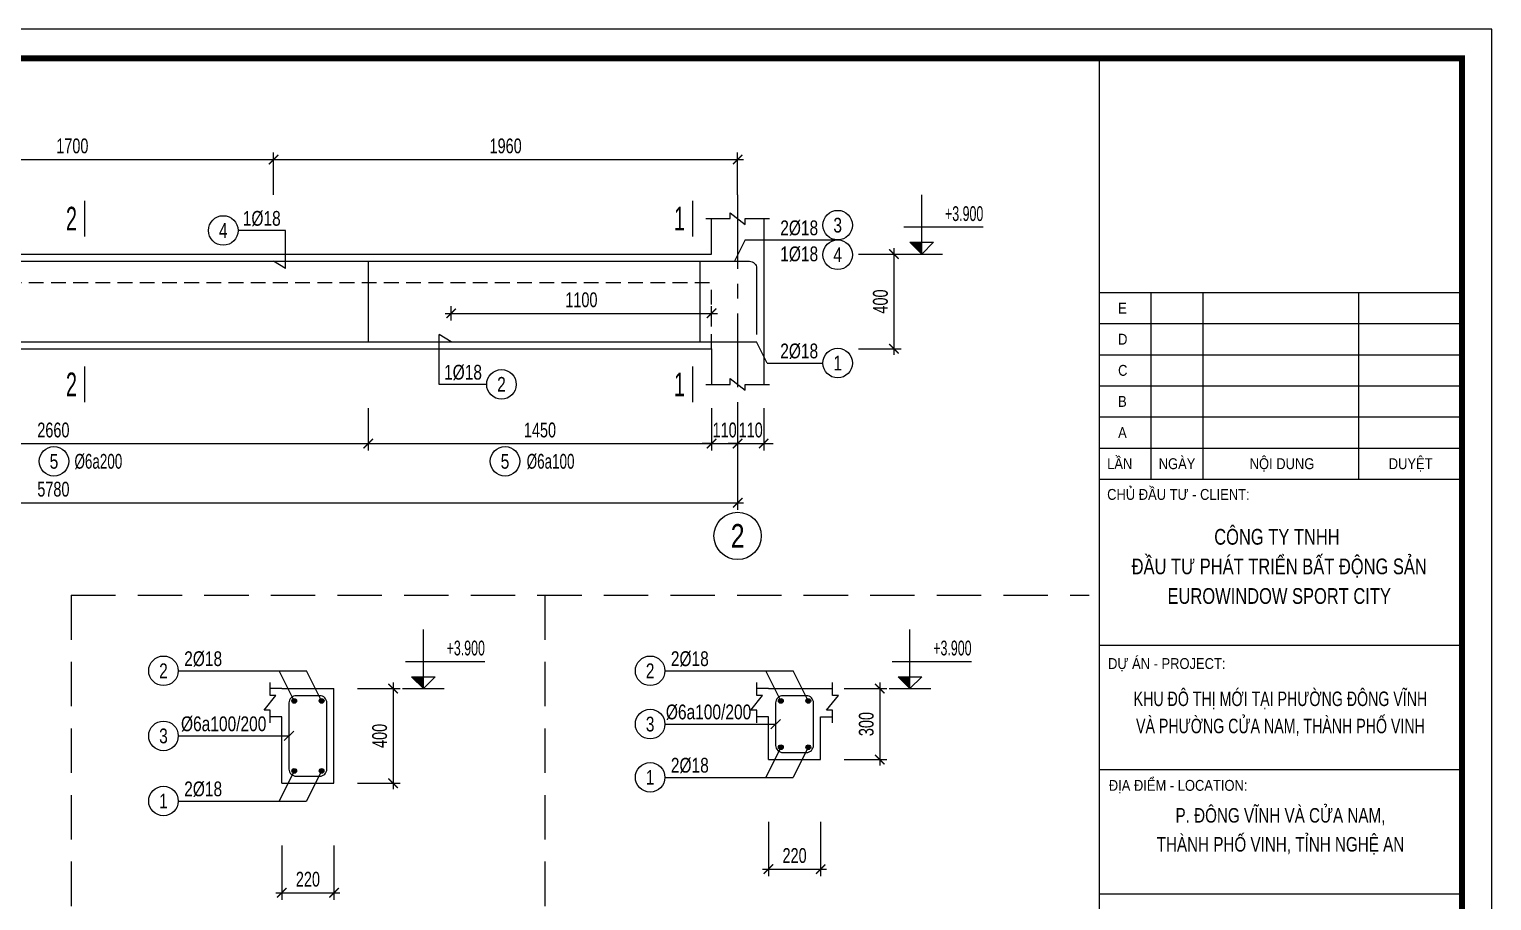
# Model space of a CAD drawing. Header units: millimetres. Extents: x 176375 to 193799, y -1565 to 5860.
# Drawn here: x 187622 to 193799, y 2179 to 5860 of the extents above; entities that cross this region are included whole.
import ezdxf
from ezdxf.enums import TextEntityAlignment as Align

# ---------------------------------------------------------------- set-up
doc = ezdxf.new("R2010")
doc.units = ezdxf.units.MM
doc.header["$LTSCALE"] = 250
doc.header["$MEASUREMENT"] = 0
doc.linetypes.add('CENTER', pattern=[2, 1.25, -0.25, 0.25, -0.25])
doc.linetypes.add('HIDDEN', pattern=[0.375, 0.25, -0.125])
doc.layers.get('DEFPOINTS').update_dxf_attribs({"color": 87})
for name, color, linetype in [('08.TEXTBEAM', 2, 'Continuous'), ('KCS_AXIS', 18, 'CENTER'), ('KCS_AXIS_CIRCLE', 1, 'Continuous'), ('KCS_AXIS_LABEL', 4, 'Continuous'), ('KCS_BORDER', 3, 'Continuous'), ('KCS_CHI', 1, 'Continuous'), ('KCS_DIM', 1, 'Continuous'), ('KCS_HATCH', 201, 'Continuous'), ('KCS_HIDDEN', 8, 'HIDDEN'), ('KCS_SNODE', 6, 'Continuous'), ('KCS_SOTHEP_CIRCLE', 1, 'Continuous'), ('KCS_SOTHEP_TEXT', 2, 'Continuous'), ('KCS_STEEL', 4, 'Continuous'), ('KCS_STIRRUP', 30, 'Continuous'), ('KCS_TEXT', 2, 'Continuous'), ('KCS_TEXT_TMC', 4, 'Continuous')]:
    doc.layers.add(name, color=color, linetype=linetype)
doc.layers.add('Xref khung ten  A3 TKCS$0$A-KY HIEU', color=34, linetype='Continuous', lineweight=20)
doc.layers.add('Xref khung ten  A3 TKCS$0$A-TEXT', color=9, linetype='Continuous', lineweight=18)
doc.styles.add('KCS_SMTEXT', font='arial.ttf', dxfattribs={"width": 0.7})
doc.styles.add('Xref khung ten  A3 TKCS$0$ARIAL', font='arial.ttf')
doc.dimstyles.new('KCS_DIM25', dxfattribs={"dimscale": 25, "dimtxt": 2.5, "dimasz": 1.6, "dimexe": 1.2, "dimexo": 0, "dimgap": 1, "dimtad": 1, "dimdec": 0, "dimzin": 0, "dimdsep": 46, "dimtxsty": 'KCS_SMTEXT', "dimblk": 'ARCHTICK', "dimcen": 0, "dimdle": 1, "dimclrd": 256, "dimclre": 256, "dimclrt": 2, "dimadec": 0, "dimazin": 0, "dimtfac": 1, "dimtdec": 0, "dimtix": 1, "dimtmove": 2, "dimatfit": 3, "dimfxl": 1, "dimtolj": 1, "dimtzin": 0, "dimarcsym": 0})

# ---------------------------------------------------------------- blocks, each defined once
blk = doc.blocks.new('Xref khung ten  A3 TKCS')
at = {"layer": 'DEFPOINTS', "color": 125}
blk.add_lwpolyline([(-57730.37, -13938.76), (-57310.37, -13938.76), (-57310.37, -13641.76), (-57730.37, -13641.76)], close=True, dxfattribs=at)
at = {"layer": 'Xref khung ten  A3 TKCS$0$A-KY HIEU', "color": 0}
for p, q in [((-57376.7, -13646.66), (-57376.7, -13933.85)), ((-57376.7, -13686.23), (-57315.38, -13686.23)), ((-57367.94, -13686.23), (-57367.94, -13717.76)), ((-57359.18, -13686.23), (-57359.18, -13717.76)), ((-57332.9, -13686.23), (-57332.9, -13717.76)), ((-57376.7, -13691.48), (-57315.38, -13691.48)), ((-57376.7, -13696.74), (-57315.38, -13696.74)), ((-57376.7, -13702), (-57315.38, -13702)), ((-57376.7, -13707.25), (-57315.38, -13707.25)), ((-57376.7, -13712.51), (-57315.38, -13712.51)), ((-57376.7, -13717.76), (-57315.38, -13717.76)), ((-57376.7, -13745.8), (-57315.38, -13745.8)), ((-57376.7, -13766.82), (-57315.38, -13766.82)), ((-57376.7, -13766.82), (-57315.38, -13766.82)), ((-57376.7, -13787.85), (-57315.38, -13787.85))]:
    blk.add_line(p, q, dxfattribs=at)
at = {"layer": 'Xref khung ten  A3 TKCS$0$A-KY HIEU', "color": 0, "const_width": 1.02}
blk.add_lwpolyline([(-57716.02, -13933.85), (-57716.02, -13646.66), (-57315.38, -13646.66), (-57315.38, -13933.85)], close=True, dxfattribs=at)
at = {"layer": 'Xref khung ten  A3 TKCS$0$A-TEXT', "style": 'Xref khung ten  A3 TKCS$0$ARIAL', "width": 0.85}
for s, height, p in [('E', 1.84, (-57373.49, -13689.8)), ('D', 1.84, (-57373.49, -13695.05)), ('C', 1.84, (-57373.49, -13700.31)), ('B', 1.84, (-57373.49, -13705.56)), ('A', 1.84, (-57373.49, -13710.82)), ('LẦN', 1.84, (-57375.34, -13716.08)), ('NGÀY', 1.84, (-57366.63, -13716.08)), ('NỘI DUNG', 1.84, (-57351.26, -13716.08)), ('DUYỆT', 1.84, (-57327.77, -13716.08)), ('CHỦ ĐẦU TƯ - CLIENT:', 1.8397, (-57375.34, -13721.27))]:
    blk.add_text(s, height=height, dxfattribs=at).set_placement(p)
at = {"layer": 'Xref khung ten  A3 TKCS$0$A-TEXT', "style": 'Xref khung ten  A3 TKCS$0$ARIAL'}
for s, height, width, p in [('CÔNG TY TNHH ', 2.6573, 0.75, (-57346.27, -13728.84)), ('ĐẦU TƯ PHÁT TRIỂN BẤT ĐỘNG SẢN', 2.6573, 0.75, (-57346.27, -13733.84)), ('EUROWINDOW SPORT CITY', 2.6573, 0.75, (-57346.27, -13738.84)), ('KHU ĐÔ THỊ MỚI TẠI PHƯỜNG ĐÔNG VĨNH', 2.4529, 0.7, (-57346.06, -13756.11)), ('VÀ PHƯỜNG CỬA NAM, THÀNH PHỐ VINH', 2.4529, 0.7, (-57346.06, -13760.7)), ('P. ĐÔNG VĨNH VÀ CỬA NAM,', 2.4529, 0.75, (-57346.06, -13775.8)), ('THÀNH PHỐ VINH, TỈNH NGHỆ AN', 2.4529, 0.75, (-57346.06, -13780.69))]:
    blk.add_text(s, height=height, dxfattribs=dict(at, width=width)).set_placement(p, align=Align.CENTER)
at = {"layer": 'Xref khung ten  A3 TKCS$0$A-TEXT', "style": 'Xref khung ten  A3 TKCS$0$ARIAL', "width": 0.85}
for s, p in [('DỰ ÁN - PROJECT:', (-57375.18, -13748.93)), ('ĐỊA ĐIỂM - LOCATION:', (-57375.06, -13769.51))]:
    blk.add_text(s, height=1.8397, dxfattribs=at).set_placement(p, align=Align.MIDDLE_LEFT)
blk = doc.blocks.new('_ArchTick')
at = {"color": 0, "linetype": 'ByBlock', "const_width": 0.15}
blk.add_lwpolyline([(-0.5, -0.5), (0.5, 0.5)], dxfattribs=at)
blk = doc.blocks.new('*D27')
at = {"layer": 'DEFPOINTS', "color": 0, "transparency": 16777216}
for p in [(188689.2, 2412.3), (188909.2, 2412.3), (188909.2, 2212.3)]:
    blk.add_point(p, dxfattribs=at)
at = {"layer": 'KCS_DIM', "lineweight": -2, "transparency": 16777216}
for p, q in [((188689.2, 2412.3), (188689.2, 2182.3)), ((188909.2, 2412.3), (188909.2, 2182.3)), ((188664.2, 2212.3), (188934.2, 2212.3))]:
    blk.add_line(p, q, dxfattribs=at)
at = {"layer": 'KCS_DIM', "lineweight": -2, "transparency": 16777216, "xscale": 40, "yscale": 40, "zscale": 40, "rotation": 180}
blk.add_blockref('_ArchTick', (188689.2, 2212.3), dxfattribs=at)
at = {"layer": 'KCS_DIM', "lineweight": -2, "transparency": 16777216, "xscale": 40, "yscale": 40, "zscale": 40}
blk.add_blockref('_ArchTick', (188909.2, 2212.3), dxfattribs=at)
at = {"layer": 'KCS_DIM', "color": 2, "transparency": 16777216, "insert": (188799.2, 2269.2), "char_height": 62.5, "attachment_point": 5, "style": 'KCS_SMTEXT'}
blk.add_mtext('\\A1;220', dxfattribs=at)
blk = doc.blocks.new('*D28')
at = {"layer": 'DEFPOINTS', "color": 0, "transparency": 16777216}
for p in [(189009.2, 3074.8), (189009.2, 2674.8), (189159.2, 2674.8)]:
    blk.add_point(p, dxfattribs=at)
at = {"layer": 'KCS_DIM', "lineweight": -2, "transparency": 16777216}
for p, q in [((189159.2, 3099.8), (189159.2, 2649.8)), ((189009.2, 3074.8), (189189.2, 3074.8)), ((189009.2, 2674.8), (189189.2, 2674.8))]:
    blk.add_line(p, q, dxfattribs=at)
at = {"layer": 'KCS_DIM', "lineweight": -2, "transparency": 16777216, "xscale": 40, "yscale": 40, "zscale": 40}
for p, rotation in [((189159.2, 3074.8), 90), ((189159.2, 2674.8), 270)]:
    blk.add_blockref('_ArchTick', p, dxfattribs=dict(at, rotation=rotation))
at = {"layer": 'KCS_DIM', "color": 2, "transparency": 16777216, "insert": (189102.3, 2874.8), "char_height": 62.5, "attachment_point": 5, "rotation": 90, "style": 'KCS_SMTEXT'}
blk.add_mtext('\\A1;400', dxfattribs=at)
blk = doc.blocks.new('KCS_SNODE')
at = {"layer": 'KCS_SNODE'}
blk.add_hatch(color=256, dxfattribs=at).paths.add_polyline_path([(10, 0, 1), (-10, 0, 1)])
blk.add_circle((0, 0), 10, dxfattribs=at)
blk = doc.blocks.new('COS_CD')
at = {"layer": 'KCS_HATCH'}
blk.add_hatch(color=256, dxfattribs=at).paths.add_polyline_path([(37.5, 50), (87.5, 0), (87.5, 50)])
at = {"layer": 'KCS_CHI'}
for p, q in [((0, 0), (175, 0)), ((37.5, 50), (137.5, 50)), ((87.5, 0), (37.5, 50)), ((87.5, 0), (87.5, 50)), ((87.5, 0), (137.5, 50))]:
    blk.add_line(p, q, dxfattribs=at)
blk = doc.blocks.new('*D29')
at = {"layer": 'DEFPOINTS', "color": 0, "transparency": 16777216}
for p in [(190744.6, 2512.3), (190964.6, 2512.3), (190964.6, 2312.3)]:
    blk.add_point(p, dxfattribs=at)
at = {"layer": 'KCS_DIM', "lineweight": -2, "transparency": 16777216}
for p, q in [((190744.6, 2512.3), (190744.6, 2282.3)), ((190964.6, 2512.3), (190964.6, 2282.3)), ((190719.6, 2312.3), (190989.6, 2312.3))]:
    blk.add_line(p, q, dxfattribs=at)
at = {"layer": 'KCS_DIM', "lineweight": -2, "transparency": 16777216, "xscale": 40, "yscale": 40, "zscale": 40, "rotation": 180}
blk.add_blockref('_ArchTick', (190744.6, 2312.3), dxfattribs=at)
at = {"layer": 'KCS_DIM', "lineweight": -2, "transparency": 16777216, "xscale": 40, "yscale": 40, "zscale": 40}
blk.add_blockref('_ArchTick', (190964.6, 2312.3), dxfattribs=at)
at = {"layer": 'KCS_DIM', "color": 2, "transparency": 16777216, "insert": (190854.6, 2369.2), "char_height": 62.5, "attachment_point": 5, "style": 'KCS_SMTEXT'}
blk.add_mtext('\\A1;220', dxfattribs=at)
blk = doc.blocks.new('*D30')
at = {"layer": 'DEFPOINTS', "color": 0, "transparency": 16777216}
for p in [(191064.6, 3074.8), (191064.6, 2774.8), (191214.6, 2774.8)]:
    blk.add_point(p, dxfattribs=at)
at = {"layer": 'KCS_DIM', "lineweight": -2, "transparency": 16777216}
for p, q in [((191214.6, 3099.8), (191214.6, 2749.8)), ((191064.6, 3074.8), (191244.6, 3074.8)), ((191064.6, 2774.8), (191244.6, 2774.8))]:
    blk.add_line(p, q, dxfattribs=at)
at = {"layer": 'KCS_DIM', "lineweight": -2, "transparency": 16777216, "xscale": 40, "yscale": 40, "zscale": 40}
for p, rotation in [((191214.6, 3074.8), 90), ((191214.6, 2774.8), 270)]:
    blk.add_blockref('_ArchTick', p, dxfattribs=dict(at, rotation=rotation))
at = {"layer": 'KCS_DIM', "color": 2, "transparency": 16777216, "insert": (191157.7, 2924.8), "char_height": 62.5, "attachment_point": 5, "rotation": 90, "style": 'KCS_SMTEXT'}
blk.add_mtext('\\A1;300', dxfattribs=at)
blk = doc.blocks.new('*D31')
at = {"layer": 'DEFPOINTS', "color": 0, "transparency": 16777216}
for p in [(184834.2, 4259.7), (190614.2, 4259.7), (190614.2, 3859.7)]:
    blk.add_point(p, dxfattribs=at)
at = {"layer": 'KCS_DIM', "lineweight": -2, "transparency": 16777216}
for p, q in [((184834.2, 4259.7), (184834.2, 3829.7)), ((190614.2, 4259.7), (190614.2, 3829.7)), ((184809.2, 3859.7), (190639.2, 3859.7))]:
    blk.add_line(p, q, dxfattribs=at)
at = {"layer": 'KCS_DIM', "lineweight": -2, "transparency": 16777216, "xscale": 40, "yscale": 40, "zscale": 40, "rotation": 180}
blk.add_blockref('_ArchTick', (184834.2, 3859.7), dxfattribs=at)
at = {"layer": 'KCS_DIM', "lineweight": -2, "transparency": 16777216, "xscale": 40, "yscale": 40, "zscale": 40}
blk.add_blockref('_ArchTick', (190614.2, 3859.7), dxfattribs=at)
at = {"layer": 'KCS_DIM', "color": 2, "transparency": 16777216, "insert": (187724.2, 3916.6), "char_height": 62.5, "attachment_point": 5, "style": 'KCS_SMTEXT'}
blk.add_mtext('\\A1;5780', dxfattribs=at)
blk = doc.blocks.new('*D34')
at = {"layer": 'DEFPOINTS', "color": 0, "transparency": 16777216}
for p in [(190504.2, 4259.7), (190614.2, 4259.7), (190614.2, 4109.7)]:
    blk.add_point(p, dxfattribs=at)
at = {"layer": 'KCS_DIM', "lineweight": -2, "transparency": 16777216}
for p, q in [((190504.2, 4259.7), (190504.2, 4079.7)), ((190614.2, 4259.7), (190614.2, 4079.7)), ((190504.2, 4109.7), (190464.2, 4109.7)), ((190504.2, 4109.7), (190614.2, 4109.7)), ((190614.2, 4109.7), (190654.2, 4109.7))]:
    blk.add_line(p, q, dxfattribs=at)
at = {"layer": 'KCS_DIM', "lineweight": -2, "transparency": 16777216, "xscale": 40, "yscale": 40, "zscale": 40}
blk.add_blockref('_ArchTick', (190504.2, 4109.7), dxfattribs=at)
at = {"layer": 'KCS_DIM', "lineweight": -2, "transparency": 16777216, "xscale": 40, "yscale": 40, "zscale": 40, "rotation": 180}
blk.add_blockref('_ArchTick', (190614.2, 4109.7), dxfattribs=at)
at = {"layer": 'KCS_DIM', "color": 2, "transparency": 16777216, "insert": (190559.2, 4166.6), "char_height": 62.5, "attachment_point": 5, "style": 'KCS_SMTEXT'}
blk.add_mtext('\\A1;110', dxfattribs=at)
blk = doc.blocks.new('*D35')
at = {"layer": 'DEFPOINTS', "color": 0, "transparency": 16777216}
for p in [(190614.2, 4259.7), (190724.2, 4259.7), (190724.2, 4109.7)]:
    blk.add_point(p, dxfattribs=at)
at = {"layer": 'KCS_DIM', "lineweight": -2, "transparency": 16777216}
for p, q in [((190614.2, 4259.7), (190614.2, 4079.7)), ((190724.2, 4259.7), (190724.2, 4079.7)), ((190614.2, 4109.7), (190574.2, 4109.7)), ((190614.2, 4109.7), (190724.2, 4109.7)), ((190724.2, 4109.7), (190764.2, 4109.7))]:
    blk.add_line(p, q, dxfattribs=at)
at = {"layer": 'KCS_DIM', "lineweight": -2, "transparency": 16777216, "xscale": 40, "yscale": 40, "zscale": 40}
blk.add_blockref('_ArchTick', (190614.2, 4109.7), dxfattribs=at)
at = {"layer": 'KCS_DIM', "lineweight": -2, "transparency": 16777216, "xscale": 40, "yscale": 40, "zscale": 40, "rotation": 180}
blk.add_blockref('_ArchTick', (190724.2, 4109.7), dxfattribs=at)
at = {"layer": 'KCS_DIM', "color": 2, "transparency": 16777216, "insert": (190669.2, 4166.6), "char_height": 62.5, "attachment_point": 5, "style": 'KCS_SMTEXT'}
blk.add_mtext('\\A1;110', dxfattribs=at)
blk = doc.blocks.new('*D37')
at = {"layer": 'DEFPOINTS', "color": 0, "transparency": 16777216}
for p in [(190504.2, 4659.7), (189404.2, 4629.7), (190504.2, 4629.7)]:
    blk.add_point(p, dxfattribs=at)
at = {"layer": 'KCS_DIM', "lineweight": -2, "transparency": 16777216}
for p, q in [((189379.2, 4659.7), (190529.2, 4659.7)), ((189404.2, 4629.7), (189404.2, 4689.7)), ((190504.2, 4629.7), (190504.2, 4689.7))]:
    blk.add_line(p, q, dxfattribs=at)
at = {"layer": 'KCS_DIM', "lineweight": -2, "transparency": 16777216, "xscale": 40, "yscale": 40, "zscale": 40, "rotation": 180}
blk.add_blockref('_ArchTick', (189404.2, 4659.7), dxfattribs=at)
at = {"layer": 'KCS_DIM', "lineweight": -2, "transparency": 16777216, "xscale": 40, "yscale": 40, "zscale": 40}
blk.add_blockref('_ArchTick', (190504.2, 4659.7), dxfattribs=at)
at = {"layer": 'KCS_DIM', "color": 2, "transparency": 16777216, "insert": (189954.2, 4716.6), "char_height": 62.5, "attachment_point": 5, "style": 'KCS_SMTEXT'}
blk.add_mtext('\\A1;1100', dxfattribs=at)
blk = doc.blocks.new('*D39')
at = {"layer": 'DEFPOINTS', "color": 0, "transparency": 16777216}
for p in [(188654.2, 5309.7), (186954.2, 5159.7), (188654.2, 5159.7)]:
    blk.add_point(p, dxfattribs=at)
at = {"layer": 'KCS_DIM', "lineweight": -2, "transparency": 16777216}
for p, q in [((186954.2, 5159.7), (186954.2, 5339.7)), ((188654.2, 5159.7), (188654.2, 5339.7)), ((186929.2, 5309.7), (188679.2, 5309.7))]:
    blk.add_line(p, q, dxfattribs=at)
at = {"layer": 'KCS_DIM', "lineweight": -2, "transparency": 16777216, "xscale": 40, "yscale": 40, "zscale": 40, "rotation": 180}
blk.add_blockref('_ArchTick', (186954.2, 5309.7), dxfattribs=at)
at = {"layer": 'KCS_DIM', "lineweight": -2, "transparency": 16777216, "xscale": 40, "yscale": 40, "zscale": 40}
blk.add_blockref('_ArchTick', (188654.2, 5309.7), dxfattribs=at)
at = {"layer": 'KCS_DIM', "color": 2, "transparency": 16777216, "insert": (187804.2, 5366.6), "char_height": 62.5, "attachment_point": 5, "style": 'KCS_SMTEXT'}
blk.add_mtext('\\A1;1700', dxfattribs=at)
blk = doc.blocks.new('*D41')
at = {"layer": 'DEFPOINTS', "color": 0, "transparency": 16777216}
for p in [(186394.2, 4259.7), (189054.2, 4259.7), (189054.2, 4109.7)]:
    blk.add_point(p, dxfattribs=at)
at = {"layer": 'KCS_DIM', "lineweight": -2, "transparency": 16777216}
for p, q in [((186394.2, 4259.7), (186394.2, 4079.7)), ((189054.2, 4259.7), (189054.2, 4079.7)), ((186369.2, 4109.7), (189079.2, 4109.7))]:
    blk.add_line(p, q, dxfattribs=at)
at = {"layer": 'KCS_DIM', "lineweight": -2, "transparency": 16777216, "xscale": 40, "yscale": 40, "zscale": 40, "rotation": 180}
blk.add_blockref('_ArchTick', (186394.2, 4109.7), dxfattribs=at)
at = {"layer": 'KCS_DIM', "lineweight": -2, "transparency": 16777216, "xscale": 40, "yscale": 40, "zscale": 40}
blk.add_blockref('_ArchTick', (189054.2, 4109.7), dxfattribs=at)
at = {"layer": 'KCS_DIM', "color": 2, "transparency": 16777216, "insert": (187724.2, 4166.6), "char_height": 62.5, "attachment_point": 5, "style": 'KCS_SMTEXT'}
blk.add_mtext('\\A1;2660', dxfattribs=at)
blk = doc.blocks.new('*D42')
at = {"layer": 'DEFPOINTS', "color": 0, "transparency": 16777216}
for p in [(189054.2, 4259.7), (190504.2, 4259.7), (190504.2, 4109.7)]:
    blk.add_point(p, dxfattribs=at)
at = {"layer": 'KCS_DIM', "lineweight": -2, "transparency": 16777216}
for p, q in [((189054.2, 4259.7), (189054.2, 4079.7)), ((190504.2, 4259.7), (190504.2, 4079.7)), ((189029.2, 4109.7), (190529.2, 4109.7))]:
    blk.add_line(p, q, dxfattribs=at)
at = {"layer": 'KCS_DIM', "lineweight": -2, "transparency": 16777216, "xscale": 40, "yscale": 40, "zscale": 40, "rotation": 180}
blk.add_blockref('_ArchTick', (189054.2, 4109.7), dxfattribs=at)
at = {"layer": 'KCS_DIM', "lineweight": -2, "transparency": 16777216, "xscale": 40, "yscale": 40, "zscale": 40}
blk.add_blockref('_ArchTick', (190504.2, 4109.7), dxfattribs=at)
at = {"layer": 'KCS_DIM', "color": 2, "transparency": 16777216, "insert": (189779.2, 4166.6), "char_height": 62.5, "attachment_point": 5, "style": 'KCS_SMTEXT'}
blk.add_mtext('\\A1;1450', dxfattribs=at)
blk = doc.blocks.new('*D43')
at = {"layer": 'DEFPOINTS', "color": 0, "transparency": 16777216}
for p in [(191124.2, 4909.7), (191124.2, 4509.7), (191274.2, 4509.7)]:
    blk.add_point(p, dxfattribs=at)
at = {"layer": 'KCS_DIM', "lineweight": -2, "transparency": 16777216}
for p, q in [((191124.2, 4909.7), (191304.2, 4909.7)), ((191274.2, 4934.7), (191274.2, 4484.7)), ((191124.2, 4509.7), (191304.2, 4509.7))]:
    blk.add_line(p, q, dxfattribs=at)
at = {"layer": 'KCS_DIM', "lineweight": -2, "transparency": 16777216, "xscale": 40, "yscale": 40, "zscale": 40}
for p, rotation in [((191274.2, 4909.7), 90), ((191274.2, 4509.7), 270)]:
    blk.add_blockref('_ArchTick', p, dxfattribs=dict(at, rotation=rotation))
at = {"layer": 'KCS_DIM', "color": 2, "transparency": 16777216, "insert": (191217.3, 4709.7), "char_height": 62.5, "attachment_point": 5, "rotation": 90, "style": 'KCS_SMTEXT'}
blk.add_mtext('\\A1;400', dxfattribs=at)
blk = doc.blocks.new('*D94')
at = {"layer": 'DEFPOINTS', "color": 0, "transparency": 16777216}
for p in [(190614.2, 5309.7), (188654.2, 5159.7), (190614.2, 5159.7)]:
    blk.add_point(p, dxfattribs=at)
at = {"layer": 'KCS_DIM', "lineweight": -2, "transparency": 16777216}
for p, q in [((188654.2, 5159.7), (188654.2, 5339.7)), ((190614.2, 5159.7), (190614.2, 5339.7)), ((188629.2, 5309.7), (190639.2, 5309.7))]:
    blk.add_line(p, q, dxfattribs=at)
at = {"layer": 'KCS_DIM', "lineweight": -2, "transparency": 16777216, "xscale": 40, "yscale": 40, "zscale": 40, "rotation": 180}
blk.add_blockref('_ArchTick', (188654.2, 5309.7), dxfattribs=at)
at = {"layer": 'KCS_DIM', "lineweight": -2, "transparency": 16777216, "xscale": 40, "yscale": 40, "zscale": 40}
blk.add_blockref('_ArchTick', (190614.2, 5309.7), dxfattribs=at)
at = {"layer": 'KCS_DIM', "color": 2, "transparency": 16777216, "insert": (189634.2, 5366.6), "char_height": 62.5, "attachment_point": 5, "style": 'KCS_SMTEXT'}
blk.add_mtext('\\A1;1960', dxfattribs=at)

msp = doc.modelspace()

# ---------------------------------------------------------------- linework, layer by layer
at = {"layer": 'KCS_AXIS'}
msp.add_line((190614.2, 5159.7), (190614.2, 4259.7), dxfattribs=at)
at = {"layer": 'KCS_AXIS_CIRCLE'}
msp.add_circle((190614.2, 3719.7), 100, dxfattribs=at)
at = {"layer": 'KCS_BORDER'}
for p, q in [((190504.2, 4909.7), (190504.2, 5059.7)), ((190724.2, 5059.7), (190724.2, 4359.7)), ((184944.2, 4909.7), (190504.2, 4909.7)), ((184944.2, 4509.7), (190504.2, 4509.7)), ((190504.2, 4509.7), (190504.2, 4359.7)), ((188689.2, 3074.8), (188639.2, 3074.8)), ((188689.2, 3074.8), (188909.2, 3074.8)), ((188909.2, 2674.8), (188909.2, 3074.8)), ((190744.6, 3074.8), (190694.6, 3074.8)), ((190744.6, 3074.8), (190964.6, 3074.8)), ((190964.6, 3074.8), (191014.6, 3074.8)), ((188689.2, 2954.8), (188639.2, 2954.8)), ((188689.2, 2674.8), (188689.2, 2954.8)), ((190744.6, 2954.8), (190694.6, 2954.8)), ((190744.6, 2774.8), (190744.6, 2954.8)), ((190964.6, 2774.8), (190964.6, 2954.8)), ((190964.6, 2954.8), (191014.6, 2954.8)), ((190744.6, 2774.8), (190964.6, 2774.8)), ((188689.2, 2674.8), (188909.2, 2674.8))]:
    msp.add_line(p, q, dxfattribs=at)
at = {"layer": 'KCS_CHI'}
for p, q in [((191391.7, 4909.7), (191391.7, 5159.7)), ((191316.7, 5024.7), (191651.7, 5024.7)), ((190645.4, 4969.7), (190600.4, 4879.7)), ((190645.4, 4969.7), (191036.7, 4969.7)), ((190739.2, 4449.7), (190694.2, 4539.7)), ((190739.2, 4449.7), (190974.2, 4449.7)), ((189286.7, 3074.8), (189286.7, 3324.8)), ((191342.1, 3074.8), (191342.1, 3324.8)), ((189211.7, 3189.8), (189546.7, 3189.8)), ((191267.1, 3189.8), (191602.1, 3189.8)), ((188251.7, 3149.8), (188793.7, 3149.8)), ((188741.2, 3022.8), (188677.7, 3149.8)), ((188857.2, 3022.8), (188793.7, 3149.8)), ((190307.1, 3149.8), (190849.1, 3149.8)), ((190796.6, 3022.8), (190733.1, 3149.8)), ((190912.6, 3022.8), (190849.1, 3149.8)), ((190307.1, 2924.8), (190774.6, 2924.8)), ((188251.7, 2874.8), (188719.2, 2874.8)), ((190796.6, 2826.8), (190733.1, 2699.8)), ((190912.6, 2826.8), (190849.1, 2699.8)), ((188741.2, 2726.8), (188677.7, 2599.8)), ((188857.2, 2726.8), (188793.7, 2599.8)), ((190307.1, 2699.8), (190849.1, 2699.8)), ((188251.7, 2599.8), (188793.7, 2599.8))]:
    msp.add_line(p, q, dxfattribs=at)
at = {"layer": 'KCS_CHI', "color": 3}
for p, q in [((190754.6, 2904.8), (190794.6, 2944.8)), ((188699.2, 2854.8), (188739.2, 2894.8))]:
    msp.add_line(p, q, dxfattribs=at)
at = {"layer": 'KCS_CHI'}
for points in [[(190479.2, 5059.7), (190582.9, 5059.7), (190582.9, 5084.7), (190645.4, 5034.7), (190645.4, 5059.7), (190749.2, 5059.7)], [(188704.2, 4849.7), (188704.2, 5009.7), (188504.2, 5009.7)], [(189554.2, 4359.7), (189354.2, 4359.7), (189354.2, 4569.7)], [(190479.2, 4359.7), (190582.9, 4359.7), (190582.9, 4384.7), (190645.4, 4334.7), (190645.4, 4359.7), (190749.2, 4359.7)], [(188639.2, 2929.8), (188639.2, 2983.6), (188614.2, 2983.6), (188664.2, 3046.1), (188639.2, 3046.1), (188639.2, 3099.8)], [(190694.6, 2929.8), (190694.6, 2983.6), (190669.6, 2983.6), (190719.6, 3046.1), (190694.6, 3046.1), (190694.6, 3099.8)], [(191014.6, 2929.8), (191014.6, 2983.6), (190989.6, 2983.6), (191039.6, 3046.1), (191014.6, 3046.1), (191014.6, 3099.8)]]:
    msp.add_lwpolyline(points, dxfattribs=at)
at = {"layer": 'KCS_HIDDEN'}
for p in [(186964.2, 4789.7), (190504.2, 4509.7)]:
    msp.add_line(p, (190504.2, 4789.7), dxfattribs=at)
at = {"layer": 'KCS_HIDDEN', "ltscale": 3}
for p, q in [((187799.2, 3468.8), (187799.2, 1296.9)), ((187799.2, 3468.8), (192099.2, 3468.8)), ((189799.2, 3468.8), (189799.2, 1296.9))]:
    msp.add_line(p, q, dxfattribs=at)
at = {"layer": 'KCS_SOTHEP_CIRCLE'}
for centre in [(188441.7, 5009.7), (191036.7, 5032.2), (191036.7, 4907.2), (191036.7, 4449.7), (189616.7, 4359.7), (187726.7, 4034.7), (189631.7, 4034.7), (188189.2, 3149.8), (190244.6, 3149.8), (190244.6, 2924.8), (188189.2, 2874.8), (190244.6, 2699.8), (188189.2, 2599.8)]:
    msp.add_circle(centre, 62.5, dxfattribs=at)
at = {"layer": 'KCS_STEEL'}
for points in [[(184784.2, 4879.7), (190664.2, 4879.7)], [(184754.2, 4539.7), (190694.2, 4539.7)], [(186094.2, 4569.7), (186044.2, 4539.7), (189404.2, 4539.7), (189354.2, 4569.7)]]:
    msp.add_lwpolyline(points, dxfattribs=at)
msp.add_lwpolyline([(188704.2, 4849.7), (188654.2, 4879.7), (190664.2, 4879.7, -0.414214), (190694.2, 4849.7), (190694.2, 4569.7)], format="xyb", dxfattribs=at)
at = {"layer": 'KCS_STIRRUP'}
for p, q in [((189054.2, 4879.7), (189054.2, 4539.7)), ((190454.2, 4879.7), (190454.2, 4539.7))]:
    msp.add_line(p, q, dxfattribs=at)
for points in [[(188719.2, 3014.8), (188719.2, 2734.8, 0.414214), (188749.2, 2704.8), (188849.2, 2704.8, 0.414214), (188879.2, 2734.8), (188879.2, 3014.8, 0.414214), (188849.2, 3044.8), (188749.2, 3044.8, 0.414214), (188719.2, 3014.8)], [(190774.6, 3014.8), (190774.6, 2834.8, 0.414214), (190804.6, 2804.8), (190904.6, 2804.8, 0.414214), (190934.6, 2834.8), (190934.6, 3014.8, 0.414214), (190904.6, 3044.8), (190804.6, 3044.8, 0.414214), (190774.6, 3014.8)]]:
    msp.add_lwpolyline(points, format="xyb", dxfattribs=at)
at = {"layer": 'KCS_TEXT_TMC'}
for p, q in [((187857.2, 4984.7), (187857.2, 5134.7)), ((190425, 4984.7), (190425, 5134.7)), ((187857.2, 4284.7), (187857.2, 4434.7)), ((190425, 4284.7), (190425, 4434.7))]:
    msp.add_line(p, q, dxfattribs=at)

# ---------------------------------------------------------------- block references
at = {"layer": '08.TEXTBEAM', "xscale": 25, "yscale": 25, "zscale": 25}
msp.add_blockref('Xref khung ten  A3 TKCS', (1626558.3, 346903.6), dxfattribs=at)
at = {"layer": 'KCS_CHI'}
for p in [(191304.2, 4909.7), (189199.2, 3074.8), (191254.6, 3074.8)]:
    msp.add_blockref('COS_CD', p, dxfattribs=at)
at = {"layer": 'KCS_STEEL'}
for p in [(188741.2, 3022.8), (188857.2, 3022.8), (190796.6, 3022.8), (190912.6, 3022.8), (190796.6, 2826.8), (190912.6, 2826.8), (188741.2, 2726.8), (188857.2, 2726.8)]:
    msp.add_blockref('KCS_SNODE', p, dxfattribs=at)

# ---------------------------------------------------------------- texts
at = {"layer": 'KCS_AXIS_LABEL', "style": 'KCS_SMTEXT', "width": 0.75}
msp.add_text('2', height=100, dxfattribs=at).set_placement((190614.2, 3719.7), align=Align.MIDDLE_CENTER)
at = {"layer": 'KCS_SOTHEP_TEXT', "style": 'KCS_SMTEXT', "width": 0.75}
for s, p in [('4', (188441.7, 5009.7)), ('3', (191036.7, 5032.2)), ('4', (191036.7, 4907.2)), ('1', (191036.7, 4449.7)), ('2', (189616.7, 4359.7)), ('5', (187726.7, 4034.7)), ('5', (189631.7, 4034.7)), ('2', (188189.2, 3149.8)), ('2', (190244.6, 3149.8)), ('3', (188189.2, 2874.8)), ('3', (190244.6, 2924.8)), ('1', (190244.6, 2699.8)), ('1', (188189.2, 2599.8))]:
    msp.add_text(s, height=62.5, dxfattribs=at).set_placement(p, align=Align.MIDDLE_CENTER)
at = {"layer": 'KCS_TEXT', "style": 'KCS_SMTEXT'}
for s, width, p in [('1%%c18', 0.75, (188604.2, 5029.7)), ('2%%c18', 0.75, (190874.2, 4989.7)), ('1%%c18', 0.75, (190874.2, 4879.7)), ('2%%c18', 0.75, (190874.2, 4469.7)), ('1%%c18', 0.75, (189454.2, 4379.7)), ('%%C6a200', 0.65, (187914.2, 4003.5)), ('%%C6a100', 0.65, (189824.1, 4003.5))]:
    msp.add_text(s, height=62.5, dxfattribs=dict(at, width=width)).set_placement(p, align=Align.CENTER)
at = {"layer": 'KCS_TEXT', "style": 'KCS_SMTEXT', "width": 0.6}
for p in [(191651.7, 5049.7), (189546.7, 3214.8), (191602.1, 3214.8)]:
    msp.add_text('+3.900', height=62.5, dxfattribs=at).set_placement(p, align=Align.RIGHT)
at = {"layer": 'KCS_TEXT', "style": 'KCS_SMTEXT', "width": 0.75}
for s, p in [('2%%c18', (188276.7, 3169.8)), ('2%%c18', (190332.1, 3169.8)), ('%%C6a100/200', (190311.1, 2944.8)), ('%%C6a100/200', (188263.2, 2894.8)), ('2%%c18', (190332.1, 2719.8)), ('2%%c18', (188276.7, 2619.8))]:
    msp.add_text(s, height=62.5, dxfattribs=at).set_placement(p)
at = {"layer": 'KCS_TEXT_TMC', "style": 'KCS_SMTEXT', "width": 0.6}
for s, p in [('2', (187823.8, 5009.7)), ('1', (190391.7, 5009.7)), ('2', (187823.8, 4309.7)), ('1', (190391.7, 4309.7))]:
    msp.add_text(s, height=100, dxfattribs=at).set_placement(p, align=Align.RIGHT)

# ---------------------------------------------------------------- dimensions: what is measured, and where the dimension line sits
at = {"layer": 'KCS_DIM'}
for base, p1, p2, picture, middle in [((188654.2, 5309.7), (186954.2, 5159.7), (188654.2, 5159.7), '*D39', (187804.2, 5366.6)), ((190614.2, 5309.7), (188654.2, 5159.7), (190614.2, 5159.7), '*D94', (189634.2, 5366.6)), ((190504.2, 4659.7), (189404.2, 4629.7), (190504.2, 4629.7), '*D37', (189954.2, 4716.6)), ((190614.2, 3859.7), (184834.2, 4259.7), (190614.2, 4259.7), '*D31', (187724.2, 3916.6)), ((189054.2, 4109.7), (186394.2, 4259.7), (189054.2, 4259.7), '*D41', (187724.2, 4166.6)), ((190504.2, 4109.7), (189054.2, 4259.7), (190504.2, 4259.7), '*D42', (189779.2, 4166.6)), ((190614.2, 4109.7), (190504.2, 4259.7), (190614.2, 4259.7), '*D34', (190559.2, 4166.6)), ((190724.2, 4109.7), (190614.2, 4259.7), (190724.2, 4259.7), '*D35', (190669.2, 4166.6)), ((190964.6, 2312.3), (190744.6, 2512.3), (190964.6, 2512.3), '*D29', (190854.6, 2369.2)), ((188909.2, 2212.3), (188689.2, 2412.3), (188909.2, 2412.3), '*D27', (188799.2, 2269.2))]:
    dim = msp.add_linear_dim(base=base, p1=p1, p2=p2, dimstyle='KCS_DIM25', dxfattribs=at)
    dim.commit()
    dim.dimension.update_dxf_attribs({"geometry": picture, "text_midpoint": middle})
for base, p1, p2, picture, middle in [((191274.2, 4509.7), (191124.2, 4909.7), (191124.2, 4509.7), '*D43', (191217.3, 4709.7)), ((189159.2, 2674.8), (189009.2, 3074.8), (189009.2, 2674.8), '*D28', (189102.3, 2874.8)), ((191214.6, 2774.8), (191064.6, 3074.8), (191064.6, 2774.8), '*D30', (191157.7, 2924.8))]:
    dim = msp.add_linear_dim(base=base, p1=p1, p2=p2, angle=90, dimstyle='KCS_DIM25', dxfattribs=at)
    dim.commit()
    dim.dimension.update_dxf_attribs({"geometry": picture, "text_midpoint": middle})

doc.saveas('drawing.dxf')
